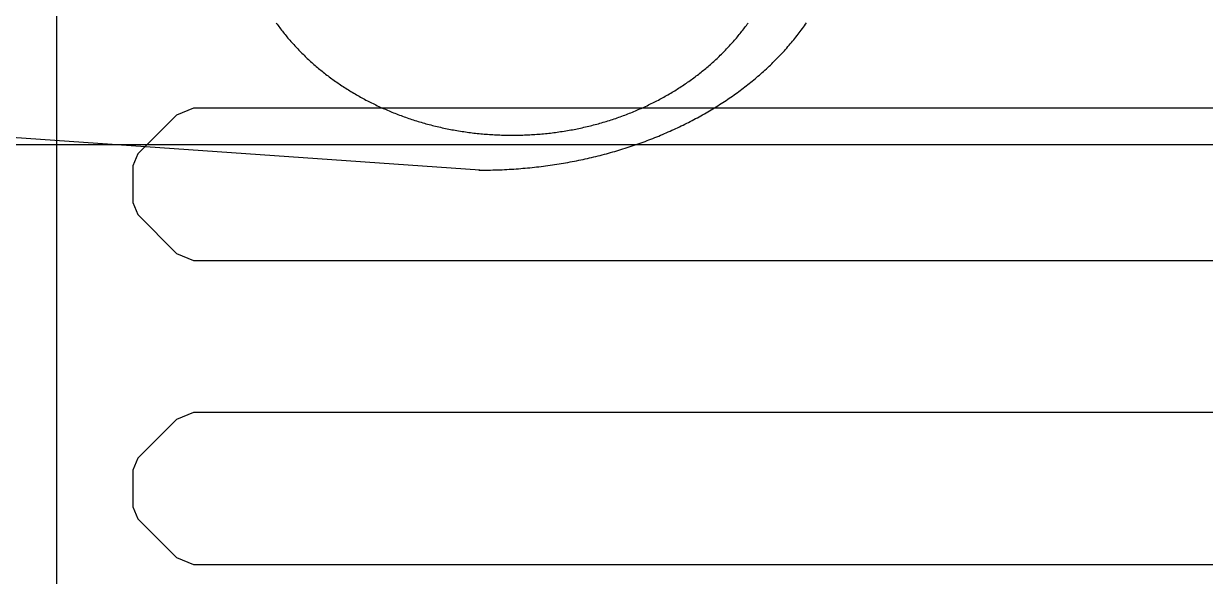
# Model space of a CAD drawing. Header units: millimetres. Extents: x 90740 to 167944, y -39332 to 25855.
# Drawn here: x 100046 to 100823, y 16945 to 17308 of the extents above; entities that cross this region are included whole.
import ezdxf

# ---------------------------------------------------------------- set-up
doc = ezdxf.new("R2010")
doc.units = ezdxf.units.MM
doc.layers.add('PODLAHOVKA', color=7, linetype='Continuous')
doc.layers.add('TABU_KY', color=7, linetype='Continuous')
doc.layers.add('XR$1$STANDARD', color=252, linetype='Continuous', lineweight=25)

# ---------------------------------------------------------------- blocks, each defined once
blk = doc.blocks.new('A$C90b3fe5d')
at = {"layer": 'XR$1$STANDARD', "linetype": 'Continuous', "lineweight": -2}
for p, q in [((936.47, 20769.41), (937.03, 20768.63)), ((937.03, 20768.63), (937.59, 20767.86)), ((937.59, 20767.86), (938.16, 20767.09)), ((938.16, 20767.09), (938.73, 20766.32)), ((938.73, 20766.32), (939.31, 20765.55)), ((939.31, 20765.55), (939.89, 20764.79)), ((1243.17, 20764.79), (1243.76, 20765.55)), ((1243.76, 20765.55), (1244.33, 20766.32)), ((1244.33, 20766.32), (1244.91, 20767.09)), ((1244.91, 20767.09), (1245.47, 20767.86)), ((1245.47, 20767.86), (1246.03, 20768.63)), ((1246.03, 20768.63), (1246.59, 20769.41)), ((1281.61, 20764.79), (1282.29, 20765.72)), ((1282.29, 20765.72), (1282.97, 20766.66)), ((1282.97, 20766.66), (1283.64, 20767.6)), ((1283.64, 20767.6), (1284.3, 20768.54)), ((1284.3, 20768.54), (1284.96, 20769.49)), ((939.89, 20764.79), (940.48, 20764.03)), ((940.48, 20764.03), (941.07, 20763.28)), ((941.07, 20763.28), (941.67, 20762.52)), ((941.67, 20762.52), (942.27, 20761.77)), ((942.27, 20761.77), (942.88, 20761.03)), ((942.88, 20761.03), (943.5, 20760.28)), ((943.5, 20760.28), (944.12, 20759.54)), ((944.12, 20759.54), (944.74, 20758.81)), ((944.74, 20758.81), (945.37, 20758.07)), ((945.37, 20758.07), (946, 20757.34)), ((1237.06, 20757.34), (1237.69, 20758.07)), ((1237.69, 20758.07), (1238.32, 20758.81)), ((1238.32, 20758.81), (1238.95, 20759.54)), ((1238.95, 20759.54), (1239.57, 20760.28)), ((1239.57, 20760.28), (1240.18, 20761.03)), ((1240.18, 20761.03), (1240.79, 20761.77)), ((1240.79, 20761.77), (1241.39, 20762.52)), ((1241.39, 20762.52), (1241.99, 20763.28)), ((1241.99, 20763.28), (1242.59, 20764.03)), ((1242.59, 20764.03), (1243.17, 20764.79)), ((1275.86, 20757.44), (1276.61, 20758.35)), ((1276.61, 20758.35), (1277.34, 20759.26)), ((1277.34, 20759.26), (1278.07, 20760.17)), ((1278.07, 20760.17), (1278.8, 20761.09)), ((1278.8, 20761.09), (1279.51, 20762.01)), ((1279.51, 20762.01), (1280.22, 20762.93)), ((1280.22, 20762.93), (1280.92, 20763.86)), ((1280.92, 20763.86), (1281.61, 20764.79)), ((946, 20757.34), (946.65, 20756.62)), ((946.65, 20756.62), (947.29, 20755.89)), ((947.29, 20755.89), (947.94, 20755.17)), ((947.94, 20755.17), (948.6, 20754.45)), ((948.6, 20754.45), (949.26, 20753.74)), ((949.26, 20753.74), (949.92, 20753.03)), ((949.92, 20753.03), (950.59, 20752.32)), ((950.59, 20752.32), (951.27, 20751.62)), ((951.27, 20751.62), (951.95, 20750.92)), ((951.95, 20750.92), (952.63, 20750.23)), ((952.63, 20750.23), (953.32, 20749.53)), ((1229.74, 20749.53), (1230.43, 20750.23)), ((1230.43, 20750.23), (1231.11, 20750.92)), ((1231.11, 20750.92), (1231.79, 20751.62)), ((1231.79, 20751.62), (1232.47, 20752.32)), ((1232.47, 20752.32), (1233.14, 20753.03)), ((1233.14, 20753.03), (1233.8, 20753.74)), ((1233.8, 20753.74), (1234.47, 20754.45)), ((1234.47, 20754.45), (1235.12, 20755.17)), ((1235.12, 20755.17), (1235.77, 20755.89)), ((1235.77, 20755.89), (1236.42, 20756.62)), ((1236.42, 20756.62), (1237.06, 20757.34)), ((1268.84, 20749.45), (1269.65, 20750.33)), ((1269.65, 20750.33), (1270.45, 20751.2)), ((1270.45, 20751.2), (1271.25, 20752.08)), ((1271.25, 20752.08), (1272.04, 20752.97)), ((1272.04, 20752.97), (1272.82, 20753.86)), ((1272.82, 20753.86), (1273.59, 20754.75)), ((1273.59, 20754.75), (1274.35, 20755.64)), ((1274.35, 20755.64), (1275.11, 20756.54)), ((1275.11, 20756.54), (1275.86, 20757.44)), ((953.32, 20749.53), (954.02, 20748.84)), ((954.02, 20748.84), (954.72, 20748.16)), ((954.72, 20748.16), (955.42, 20747.48)), ((955.42, 20747.48), (956.13, 20746.8)), ((956.13, 20746.8), (956.85, 20746.12)), ((956.85, 20746.12), (957.57, 20745.45)), ((957.57, 20745.45), (958.29, 20744.78)), ((958.29, 20744.78), (959.02, 20744.12)), ((959.02, 20744.12), (959.75, 20743.46)), ((959.75, 20743.46), (960.49, 20742.8)), ((960.49, 20742.8), (961.23, 20742.15)), ((961.23, 20742.15), (961.98, 20741.5)), ((1221.08, 20741.5), (1221.83, 20742.15)), ((1221.83, 20742.15), (1222.57, 20742.8)), ((1222.57, 20742.8), (1223.31, 20743.46)), ((1223.31, 20743.46), (1224.04, 20744.12)), ((1224.04, 20744.12), (1224.77, 20744.78)), ((1224.77, 20744.78), (1225.49, 20745.45)), ((1225.49, 20745.45), (1226.21, 20746.12)), ((1226.21, 20746.12), (1226.93, 20746.8)), ((1226.93, 20746.8), (1227.64, 20747.48)), ((1227.64, 20747.48), (1228.34, 20748.16)), ((1228.34, 20748.16), (1229.04, 20748.84)), ((1229.04, 20748.84), (1229.74, 20749.53)), ((1261.26, 20741.77), (1262.13, 20742.6)), ((1262.13, 20742.6), (1262.99, 20743.45)), ((1262.99, 20743.45), (1263.85, 20744.29)), ((1263.85, 20744.29), (1264.7, 20745.14)), ((1264.7, 20745.14), (1265.54, 20746)), ((1265.54, 20746), (1266.38, 20746.86)), ((1266.38, 20746.86), (1267.21, 20747.72)), ((1267.21, 20747.72), (1268.03, 20748.58)), ((1268.03, 20748.58), (1268.84, 20749.45)), ((961.98, 20741.5), (962.73, 20740.85)), ((962.73, 20740.85), (963.49, 20740.21)), ((963.49, 20740.21), (964.25, 20739.57)), ((964.25, 20739.57), (965.02, 20738.94)), ((965.02, 20738.94), (965.79, 20738.31)), ((965.79, 20738.31), (966.56, 20737.68)), ((966.56, 20737.68), (967.34, 20737.06)), ((967.34, 20737.06), (968.13, 20736.44)), ((968.13, 20736.44), (968.91, 20735.82)), ((968.91, 20735.82), (969.71, 20735.21)), ((969.71, 20735.21), (970.5, 20734.61)), ((970.5, 20734.61), (971.3, 20734)), ((1211.76, 20734), (1212.56, 20734.61)), ((1212.56, 20734.61), (1213.36, 20735.21)), ((1213.36, 20735.21), (1214.15, 20735.82)), ((1214.15, 20735.82), (1214.94, 20736.44)), ((1214.94, 20736.44), (1215.72, 20737.06)), ((1215.72, 20737.06), (1216.5, 20737.68)), ((1216.5, 20737.68), (1217.27, 20738.31)), ((1217.27, 20738.31), (1218.04, 20738.94)), ((1218.04, 20738.94), (1218.81, 20739.57)), ((1218.81, 20739.57), (1219.57, 20740.21)), ((1219.57, 20740.21), (1220.33, 20740.85)), ((1220.33, 20740.85), (1221.08, 20741.5)), ((1252.19, 20733.6), (1253.13, 20734.4)), ((1253.13, 20734.4), (1254.06, 20735.2)), ((1254.06, 20735.2), (1254.98, 20736.01)), ((1254.98, 20736.01), (1255.9, 20736.82)), ((1255.9, 20736.82), (1256.81, 20737.63)), ((1256.81, 20737.63), (1257.71, 20738.45)), ((1257.71, 20738.45), (1258.61, 20739.27)), ((1258.61, 20739.27), (1259.5, 20740.1)), ((1259.5, 20740.1), (1260.38, 20740.93)), ((1260.38, 20740.93), (1261.26, 20741.77)), ((971.3, 20734), (972.11, 20733.4)), ((972.11, 20733.4), (972.92, 20732.81)), ((972.92, 20732.81), (973.73, 20732.22)), ((973.73, 20732.22), (974.55, 20731.63)), ((974.55, 20731.63), (975.38, 20731.05)), ((975.38, 20731.05), (976.2, 20730.47)), ((976.2, 20730.47), (977.03, 20729.89)), ((977.03, 20729.89), (977.87, 20729.32)), ((977.87, 20729.32), (978.71, 20728.75)), ((978.71, 20728.75), (979.55, 20728.19)), ((979.55, 20728.19), (980.4, 20727.63)), ((980.4, 20727.63), (981.25, 20727.08)), ((981.25, 20727.08), (982.11, 20726.53)), ((1200.95, 20726.53), (1201.81, 20727.08)), ((1201.81, 20727.08), (1202.66, 20727.63)), ((1202.66, 20727.63), (1203.51, 20728.19)), ((1203.51, 20728.19), (1204.35, 20728.75)), ((1204.35, 20728.75), (1205.19, 20729.32)), ((1205.19, 20729.32), (1206.03, 20729.89)), ((1206.03, 20729.89), (1206.86, 20730.47)), ((1206.86, 20730.47), (1207.69, 20731.05)), ((1207.69, 20731.05), (1208.51, 20731.63)), ((1208.51, 20731.63), (1209.33, 20732.22)), ((1209.33, 20732.22), (1210.14, 20732.81)), ((1210.14, 20732.81), (1210.95, 20733.4)), ((1210.95, 20733.4), (1211.76, 20734)), ((1242.48, 20725.85), (1243.48, 20726.6)), ((1243.48, 20726.6), (1244.47, 20727.36)), ((1244.47, 20727.36), (1245.46, 20728.13)), ((1245.46, 20728.13), (1246.44, 20728.9)), ((1246.44, 20728.9), (1247.42, 20729.67)), ((1247.42, 20729.67), (1248.38, 20730.45)), ((1248.38, 20730.45), (1249.35, 20731.23)), ((1249.35, 20731.23), (1250.3, 20732.01)), ((1250.3, 20732.01), (1251.25, 20732.8)), ((1251.25, 20732.8), (1252.19, 20733.6)), ((982.11, 20726.53), (982.97, 20725.98)), ((982.97, 20725.98), (983.83, 20725.44)), ((983.83, 20725.44), (984.7, 20724.9)), ((984.7, 20724.9), (985.57, 20724.37)), ((985.57, 20724.37), (986.45, 20723.84)), ((986.45, 20723.84), (987.33, 20723.31)), ((987.33, 20723.31), (988.22, 20722.79)), ((988.22, 20722.79), (989.1, 20722.28)), ((989.1, 20722.28), (990, 20721.76)), ((990, 20721.76), (990.89, 20721.26)), ((990.89, 20721.26), (991.79, 20720.75)), ((991.79, 20720.75), (992.69, 20720.25)), ((992.69, 20720.25), (993.6, 20719.76)), ((993.6, 20719.76), (994.51, 20719.27)), ((994.51, 20719.27), (995.43, 20718.78)), ((1187.63, 20718.78), (1188.55, 20719.27)), ((1188.55, 20719.27), (1189.46, 20719.76)), ((1189.46, 20719.76), (1190.37, 20720.25)), ((1190.37, 20720.25), (1191.27, 20720.75)), ((1191.27, 20720.75), (1192.17, 20721.26)), ((1192.17, 20721.26), (1193.07, 20721.76)), ((1193.07, 20721.76), (1193.96, 20722.28)), ((1193.96, 20722.28), (1194.85, 20722.79)), ((1194.85, 20722.79), (1195.73, 20723.31)), ((1195.73, 20723.31), (1196.61, 20723.84)), ((1196.61, 20723.84), (1197.49, 20724.37)), ((1197.49, 20724.37), (1198.36, 20724.9)), ((1198.36, 20724.9), (1199.23, 20725.44)), ((1199.23, 20725.44), (1200.09, 20725.98)), ((1200.09, 20725.98), (1200.95, 20726.53)), ((1232.16, 20718.53), (1233.22, 20719.25)), ((1233.22, 20719.25), (1234.27, 20719.96)), ((1234.27, 20719.96), (1235.32, 20720.68)), ((1235.32, 20720.68), (1236.36, 20721.41)), ((1236.36, 20721.41), (1237.39, 20722.14)), ((1237.39, 20722.14), (1238.42, 20722.87)), ((1238.42, 20722.87), (1239.45, 20723.61)), ((1239.45, 20723.61), (1240.47, 20724.35)), ((1240.47, 20724.35), (1241.48, 20725.1)), ((1241.48, 20725.1), (1242.48, 20725.85)), ((995.43, 20718.78), (996.35, 20718.3)), ((996.35, 20718.3), (997.27, 20717.83)), ((997.27, 20717.83), (998.19, 20717.35)), ((998.19, 20717.35), (999.12, 20716.89)), ((999.12, 20716.89), (1000.06, 20716.42)), ((1000.06, 20716.42), (1000.99, 20715.97)), ((1000.99, 20715.97), (1001.93, 20715.51)), ((1001.93, 20715.51), (1002.88, 20715.06)), ((1002.88, 20715.06), (1003.83, 20714.62)), ((1003.83, 20714.62), (1004.78, 20714.18)), ((1004.78, 20714.18), (1005.73, 20713.74)), ((1005.73, 20713.74), (1006.69, 20713.31)), ((1006.69, 20713.31), (1007.65, 20712.89)), ((1007.65, 20712.89), (1008.62, 20712.46)), ((1008.62, 20712.46), (1009.59, 20712.05)), ((1009.59, 20712.05), (1010.56, 20711.64)), ((1010.56, 20711.64), (1011.53, 20711.23)), ((1011.53, 20711.23), (1012.51, 20710.83)), ((1170.55, 20710.83), (1171.53, 20711.23)), ((1171.53, 20711.23), (1172.5, 20711.64)), ((1172.5, 20711.64), (1173.48, 20712.05)), ((1173.48, 20712.05), (1174.44, 20712.46)), ((1174.44, 20712.46), (1175.41, 20712.89)), ((1175.41, 20712.89), (1176.37, 20713.31)), ((1176.37, 20713.31), (1177.33, 20713.74)), ((1177.33, 20713.74), (1178.28, 20714.18)), ((1178.28, 20714.18), (1179.24, 20714.62)), ((1179.24, 20714.62), (1180.18, 20715.06)), ((1180.18, 20715.06), (1181.13, 20715.51)), ((1181.13, 20715.51), (1182.07, 20715.97)), ((1182.07, 20715.97), (1183, 20716.42)), ((1183, 20716.42), (1183.94, 20716.89)), ((1183.94, 20716.89), (1184.87, 20717.35)), ((1184.87, 20717.35), (1185.79, 20717.83)), ((1185.79, 20717.83), (1186.72, 20718.3)), ((1186.72, 20718.3), (1187.63, 20718.78)), ((1219, 20710.37), (1220.13, 20711.02)), ((1220.13, 20711.02), (1221.25, 20711.68)), ((1221.25, 20711.68), (1222.36, 20712.34)), ((1222.36, 20712.34), (1223.48, 20713.01)), ((1223.48, 20713.01), (1224.58, 20713.69)), ((1224.58, 20713.69), (1225.68, 20714.37)), ((1225.68, 20714.37), (1226.77, 20715.05)), ((1226.77, 20715.05), (1227.86, 20715.74)), ((1227.86, 20715.74), (1228.94, 20716.43)), ((1228.94, 20716.43), (1230.02, 20717.13)), ((1230.02, 20717.13), (1231.09, 20717.83)), ((1231.09, 20717.83), (1232.16, 20718.53)), ((1012.51, 20710.83), (1013.49, 20710.43)), ((1013.49, 20710.43), (1014.48, 20710.04)), ((1014.48, 20710.04), (1015.47, 20709.65)), ((1015.47, 20709.65), (1016.46, 20709.27)), ((1016.46, 20709.27), (1017.45, 20708.89)), ((1017.45, 20708.89), (1018.45, 20708.52)), ((1018.45, 20708.52), (1019.45, 20708.15)), ((1019.45, 20708.15), (1020.46, 20707.78)), ((1020.46, 20707.78), (1021.47, 20707.43)), ((1021.47, 20707.43), (1022.48, 20707.07)), ((1022.48, 20707.07), (1023.49, 20706.72)), ((1023.49, 20706.72), (1024.51, 20706.38)), ((1024.51, 20706.38), (1025.53, 20706.04)), ((1025.53, 20706.04), (1026.55, 20705.71)), ((1026.55, 20705.71), (1027.58, 20705.38)), ((1027.58, 20705.38), (1028.61, 20705.06)), ((1028.61, 20705.06), (1029.64, 20704.74)), ((1029.64, 20704.74), (1030.68, 20704.43)), ((1030.68, 20704.43), (1031.71, 20704.12)), ((1031.71, 20704.12), (1032.76, 20703.82)), ((1032.76, 20703.82), (1033.8, 20703.52)), ((1033.8, 20703.52), (1034.85, 20703.23)), ((1148.22, 20703.23), (1149.26, 20703.52)), ((1149.26, 20703.52), (1150.31, 20703.82)), ((1150.31, 20703.82), (1151.35, 20704.12)), ((1151.35, 20704.12), (1152.39, 20704.43)), ((1152.39, 20704.43), (1153.42, 20704.74)), ((1153.42, 20704.74), (1154.45, 20705.06)), ((1154.45, 20705.06), (1155.48, 20705.38)), ((1155.48, 20705.38), (1156.51, 20705.71)), ((1156.51, 20705.71), (1157.53, 20706.04)), ((1157.53, 20706.04), (1158.55, 20706.38)), ((1158.55, 20706.38), (1159.57, 20706.72)), ((1159.57, 20706.72), (1160.58, 20707.07)), ((1160.58, 20707.07), (1161.59, 20707.43)), ((1161.59, 20707.43), (1162.6, 20707.78)), ((1162.6, 20707.78), (1163.61, 20708.15)), ((1163.61, 20708.15), (1164.61, 20708.52)), ((1164.61, 20708.52), (1165.61, 20708.89)), ((1165.61, 20708.89), (1166.6, 20709.27)), ((1166.6, 20709.27), (1167.59, 20709.65)), ((1167.59, 20709.65), (1168.58, 20710.04)), ((1168.58, 20710.04), (1169.57, 20710.43)), ((1169.57, 20710.43), (1170.55, 20710.83)), ((1205.05, 20702.89), (1206.24, 20703.49)), ((1206.24, 20703.49), (1207.43, 20704.09)), ((1207.43, 20704.09), (1208.61, 20704.7)), ((1208.61, 20704.7), (1209.78, 20705.31)), ((1209.78, 20705.31), (1210.95, 20705.92)), ((1210.95, 20705.92), (1212.12, 20706.54)), ((1212.12, 20706.54), (1213.28, 20707.17)), ((1213.28, 20707.17), (1214.43, 20707.8)), ((1214.43, 20707.8), (1215.58, 20708.43)), ((1215.58, 20708.43), (1216.73, 20709.07)), ((1216.73, 20709.07), (1217.87, 20709.72)), ((1217.87, 20709.72), (1219, 20710.37)), ((1070.18, 20672.67), (742.23, 20695.64)), ((1034.85, 20703.23), (1035.9, 20702.94)), ((1035.9, 20702.94), (1036.95, 20702.66)), ((1036.95, 20702.66), (1038, 20702.38)), ((1038, 20702.38), (1039.06, 20702.11)), ((1039.06, 20702.11), (1040.12, 20701.84)), ((1040.12, 20701.84), (1041.19, 20701.58)), ((1041.19, 20701.58), (1042.25, 20701.33)), ((1042.25, 20701.33), (1043.32, 20701.08)), ((1043.32, 20701.08), (1044.39, 20700.83)), ((1044.39, 20700.83), (1045.47, 20700.59)), ((1045.47, 20700.59), (1046.55, 20700.36)), ((1046.55, 20700.36), (1047.63, 20700.13)), ((1047.63, 20700.13), (1048.71, 20699.91)), ((1048.71, 20699.91), (1049.79, 20699.69)), ((1049.79, 20699.69), (1050.88, 20699.48)), ((1050.88, 20699.48), (1051.97, 20699.27)), ((1051.97, 20699.27), (1053.06, 20699.07)), ((1053.06, 20699.07), (1054.16, 20698.88)), ((1054.16, 20698.88), (1055.25, 20698.69)), ((1055.25, 20698.69), (1056.35, 20698.5)), ((1056.35, 20698.5), (1057.46, 20698.32)), ((1057.46, 20698.32), (1058.56, 20698.15)), ((1058.56, 20698.15), (1059.67, 20697.98)), ((1059.67, 20697.98), (1060.78, 20697.82)), ((1060.78, 20697.82), (1061.89, 20697.66)), ((1061.89, 20697.66), (1063, 20697.51)), ((1063, 20697.51), (1064.12, 20697.37)), ((1064.12, 20697.37), (1065.24, 20697.23)), ((1065.24, 20697.23), (1066.36, 20697.09)), ((1066.36, 20697.09), (1067.48, 20696.97)), ((1067.48, 20696.97), (1068.61, 20696.84)), ((1068.61, 20696.84), (1069.73, 20696.73)), ((1069.73, 20696.73), (1070.86, 20696.62)), ((1070.86, 20696.62), (1071.99, 20696.51)), ((1071.99, 20696.51), (1073.13, 20696.41)), ((1073.13, 20696.41), (1074.26, 20696.32)), ((1074.26, 20696.32), (1075.4, 20696.23)), ((1075.4, 20696.23), (1076.54, 20696.15)), ((1076.54, 20696.15), (1077.68, 20696.08)), ((1077.68, 20696.08), (1078.83, 20696.01)), ((1078.83, 20696.01), (1079.97, 20695.94)), ((1079.97, 20695.94), (1081.12, 20695.89)), ((1081.12, 20695.89), (1082.27, 20695.83)), ((1082.27, 20695.83), (1083.42, 20695.79)), ((1083.42, 20695.79), (1084.57, 20695.75)), ((1084.57, 20695.75), (1085.73, 20695.71)), ((1085.73, 20695.71), (1086.88, 20695.69)), ((1086.88, 20695.69), (1088.04, 20695.67)), ((1088.04, 20695.67), (1089.2, 20695.65)), ((1089.2, 20695.65), (1090.37, 20695.64)), ((1090.37, 20695.64), (1091.53, 20695.64)), ((1091.53, 20695.64), (1092.69, 20695.64)), ((1092.69, 20695.64), (1093.86, 20695.65)), ((1093.86, 20695.65), (1095.02, 20695.67)), ((1095.02, 20695.67), (1096.18, 20695.69)), ((1096.18, 20695.69), (1097.33, 20695.71)), ((1097.33, 20695.71), (1098.49, 20695.75)), ((1098.49, 20695.75), (1099.64, 20695.79)), ((1099.64, 20695.79), (1100.79, 20695.83)), ((1100.79, 20695.83), (1101.94, 20695.89)), ((1101.94, 20695.89), (1103.09, 20695.94)), ((1103.09, 20695.94), (1104.24, 20696.01)), ((1104.24, 20696.01), (1105.38, 20696.08)), ((1105.38, 20696.08), (1106.52, 20696.15)), ((1106.52, 20696.15), (1107.66, 20696.23)), ((1107.66, 20696.23), (1108.8, 20696.32)), ((1108.8, 20696.32), (1109.93, 20696.41)), ((1109.93, 20696.41), (1111.07, 20696.51)), ((1111.07, 20696.51), (1112.2, 20696.62)), ((1112.2, 20696.62), (1113.33, 20696.73)), ((1113.33, 20696.73), (1114.46, 20696.84)), ((1114.46, 20696.84), (1115.58, 20696.97)), ((1115.58, 20696.97), (1116.7, 20697.09)), ((1116.7, 20697.09), (1117.82, 20697.23)), ((1117.82, 20697.23), (1118.94, 20697.37)), ((1118.94, 20697.37), (1120.06, 20697.51)), ((1120.06, 20697.51), (1121.17, 20697.66)), ((1121.17, 20697.66), (1122.28, 20697.82)), ((1122.28, 20697.82), (1123.39, 20697.98)), ((1123.39, 20697.98), (1124.5, 20698.15)), ((1124.5, 20698.15), (1125.61, 20698.32)), ((1125.61, 20698.32), (1126.71, 20698.5)), ((1126.71, 20698.5), (1127.81, 20698.69)), ((1127.81, 20698.69), (1128.9, 20698.88)), ((1128.9, 20698.88), (1130, 20699.07)), ((1130, 20699.07), (1131.09, 20699.27)), ((1131.09, 20699.27), (1132.18, 20699.48)), ((1132.18, 20699.48), (1133.27, 20699.69)), ((1133.27, 20699.69), (1134.35, 20699.91)), ((1134.35, 20699.91), (1135.44, 20700.13)), ((1135.44, 20700.13), (1136.52, 20700.36)), ((1136.52, 20700.36), (1137.59, 20700.59)), ((1137.59, 20700.59), (1138.67, 20700.83)), ((1138.67, 20700.83), (1139.74, 20701.08)), ((1139.74, 20701.08), (1140.81, 20701.33)), ((1140.81, 20701.33), (1141.87, 20701.58)), ((1141.87, 20701.58), (1142.94, 20701.84)), ((1142.94, 20701.84), (1144, 20702.11)), ((1144, 20702.11), (1145.06, 20702.38)), ((1145.06, 20702.38), (1146.11, 20702.66)), ((1146.11, 20702.66), (1147.17, 20702.94)), ((1147.17, 20702.94), (1148.22, 20703.23)), ((1187.84, 20695.11), (1189.1, 20695.63)), ((1189.1, 20695.63), (1190.36, 20696.16)), ((1190.36, 20696.16), (1191.61, 20696.69)), ((1191.61, 20696.69), (1192.86, 20697.23)), ((1192.86, 20697.23), (1194.1, 20697.77)), ((1194.1, 20697.77), (1195.34, 20698.32)), ((1195.34, 20698.32), (1196.57, 20698.87)), ((1196.57, 20698.87), (1197.79, 20699.43)), ((1197.79, 20699.43), (1199.02, 20700)), ((1199.02, 20700), (1200.23, 20700.57)), ((1200.23, 20700.57), (1201.44, 20701.14)), ((1201.44, 20701.14), (1202.65, 20701.72)), ((1202.65, 20701.72), (1203.85, 20702.3)), ((1203.85, 20702.3), (1205.05, 20702.89)), ((1167.05, 20687.51), (1168.38, 20687.94)), ((1168.38, 20687.94), (1169.71, 20688.38)), ((1169.71, 20688.38), (1171.04, 20688.83)), ((1171.04, 20688.83), (1172.36, 20689.27)), ((1172.36, 20689.27), (1173.67, 20689.73)), ((1173.67, 20689.73), (1174.98, 20690.19)), ((1174.98, 20690.19), (1176.29, 20690.66)), ((1176.29, 20690.66), (1177.59, 20691.13)), ((1177.59, 20691.13), (1178.89, 20691.61)), ((1178.89, 20691.61), (1180.18, 20692.09)), ((1180.18, 20692.09), (1181.47, 20692.58)), ((1181.47, 20692.58), (1182.75, 20693.08)), ((1182.75, 20693.08), (1184.03, 20693.58)), ((1184.03, 20693.58), (1185.31, 20694.08)), ((1185.31, 20694.08), (1186.58, 20694.59)), ((1186.58, 20694.59), (1187.84, 20695.11)), ((1138.13, 20679.78), (1139.55, 20680.09)), ((1139.55, 20680.09), (1140.96, 20680.4)), ((1140.96, 20680.4), (1142.37, 20680.72)), ((1142.37, 20680.72), (1143.77, 20681.05)), ((1143.77, 20681.05), (1145.17, 20681.38)), ((1145.17, 20681.38), (1146.57, 20681.72)), ((1146.57, 20681.72), (1147.96, 20682.06)), ((1147.96, 20682.06), (1149.35, 20682.41)), ((1149.35, 20682.41), (1150.74, 20682.77)), ((1150.74, 20682.77), (1152.12, 20683.13)), ((1152.12, 20683.13), (1153.5, 20683.5)), ((1153.5, 20683.5), (1154.87, 20683.88)), ((1154.87, 20683.88), (1156.24, 20684.26)), ((1156.24, 20684.26), (1157.61, 20684.64)), ((1157.61, 20684.64), (1158.97, 20685.03)), ((1158.97, 20685.03), (1160.33, 20685.43)), ((1160.33, 20685.43), (1161.68, 20685.84)), ((1161.68, 20685.84), (1163.03, 20686.25)), ((1163.03, 20686.25), (1164.37, 20686.66)), ((1164.37, 20686.66), (1165.72, 20687.08)), ((1165.72, 20687.08), (1167.05, 20687.51)), ((1069.56, 20672.67), (1071.11, 20672.67)), ((1071.11, 20672.67), (1072.66, 20672.68)), ((1072.66, 20672.68), (1074.21, 20672.69)), ((1074.21, 20672.69), (1075.76, 20672.71)), ((1075.76, 20672.71), (1077.3, 20672.74)), ((1077.3, 20672.74), (1078.84, 20672.78)), ((1078.84, 20672.78), (1080.38, 20672.82)), ((1080.38, 20672.82), (1081.91, 20672.87)), ((1081.91, 20672.87), (1083.45, 20672.93)), ((1083.45, 20672.93), (1084.98, 20672.99)), ((1084.98, 20672.99), (1086.5, 20673.07)), ((1086.5, 20673.07), (1088.03, 20673.14)), ((1088.03, 20673.14), (1089.55, 20673.23)), ((1089.55, 20673.23), (1091.07, 20673.32)), ((1091.07, 20673.32), (1092.59, 20673.42)), ((1092.59, 20673.42), (1094.1, 20673.53)), ((1094.1, 20673.53), (1095.62, 20673.64)), ((1095.62, 20673.64), (1097.12, 20673.76)), ((1097.12, 20673.76), (1098.63, 20673.88)), ((1098.63, 20673.88), (1100.13, 20674.02)), ((1100.13, 20674.02), (1101.63, 20674.16)), ((1101.63, 20674.16), (1103.13, 20674.3)), ((1103.13, 20674.3), (1104.63, 20674.46)), ((1104.63, 20674.46), (1106.12, 20674.62)), ((1106.12, 20674.62), (1107.61, 20674.78)), ((1107.61, 20674.78), (1109.09, 20674.96)), ((1109.09, 20674.96), (1110.58, 20675.14)), ((1110.58, 20675.14), (1112.06, 20675.32)), ((1112.06, 20675.32), (1113.53, 20675.51)), ((1113.53, 20675.51), (1115.01, 20675.71)), ((1115.01, 20675.71), (1116.48, 20675.92)), ((1116.48, 20675.92), (1117.94, 20676.13)), ((1117.94, 20676.13), (1119.41, 20676.35)), ((1119.41, 20676.35), (1120.87, 20676.58)), ((1120.87, 20676.58), (1122.32, 20676.81)), ((1122.32, 20676.81), (1123.78, 20677.05)), ((1123.78, 20677.05), (1125.23, 20677.29)), ((1125.23, 20677.29), (1126.68, 20677.54)), ((1126.68, 20677.54), (1128.12, 20677.8)), ((1128.12, 20677.8), (1129.56, 20678.07)), ((1129.56, 20678.07), (1131, 20678.34)), ((1131, 20678.34), (1132.43, 20678.61)), ((1132.43, 20678.61), (1133.86, 20678.89)), ((1133.86, 20678.89), (1135.29, 20679.18)), ((1135.29, 20679.18), (1136.71, 20679.48)), ((1136.71, 20679.48), (1138.13, 20679.78))]:
    blk.add_line(p, q, dxfattribs=at)

msp = doc.modelspace()

# ---------------------------------------------------------------- linework, layer by layer
at = {"layer": 'PODLAHOVKA', "color": 12, "ltscale": 5}
for points in [[(102600.47, 14852.38), (100115.7, 14852.38), (100102.37, 14857.9), (100073.42, 14886.86), (100067.89, 14900.19), (100067.89, 17704.57), (100073.42, 17717.9), (100102.37, 17746.86), (100115.7, 17752.38), (103611.85, 17752.38)], [(103611.85, 17252.38), (100157.74, 17252.38), (100146.63, 17247.78), (100121.15, 17222.3), (100117.89, 17214.45), (100117.89, 17190.32), (100121.15, 17182.46), (100146.63, 17156.98), (100157.74, 17152.38), (103611.85, 17152.38)], [(103611.85, 17052.38), (100157.74, 17052.38), (100146.63, 17047.78), (100121.15, 17022.3), (100117.89, 17014.45), (100117.89, 16990.32), (100121.15, 16982.46), (100146.63, 16956.98), (100157.74, 16952.38), (103611.85, 16952.38)]]:
    msp.add_lwpolyline(points, dxfattribs=at)
at = {"layer": 'TABU_KY', "color": 5}
msp.add_line((98273.87, 17228.49), (102025.93, 17228.49), dxfattribs=at)

# ---------------------------------------------------------------- block references
at = {"linetype": 'Continuous'}
msp.add_blockref('A$C90b3fe5d', (99275.67, -3461), dxfattribs=at)

doc.saveas('drawing.dxf')
